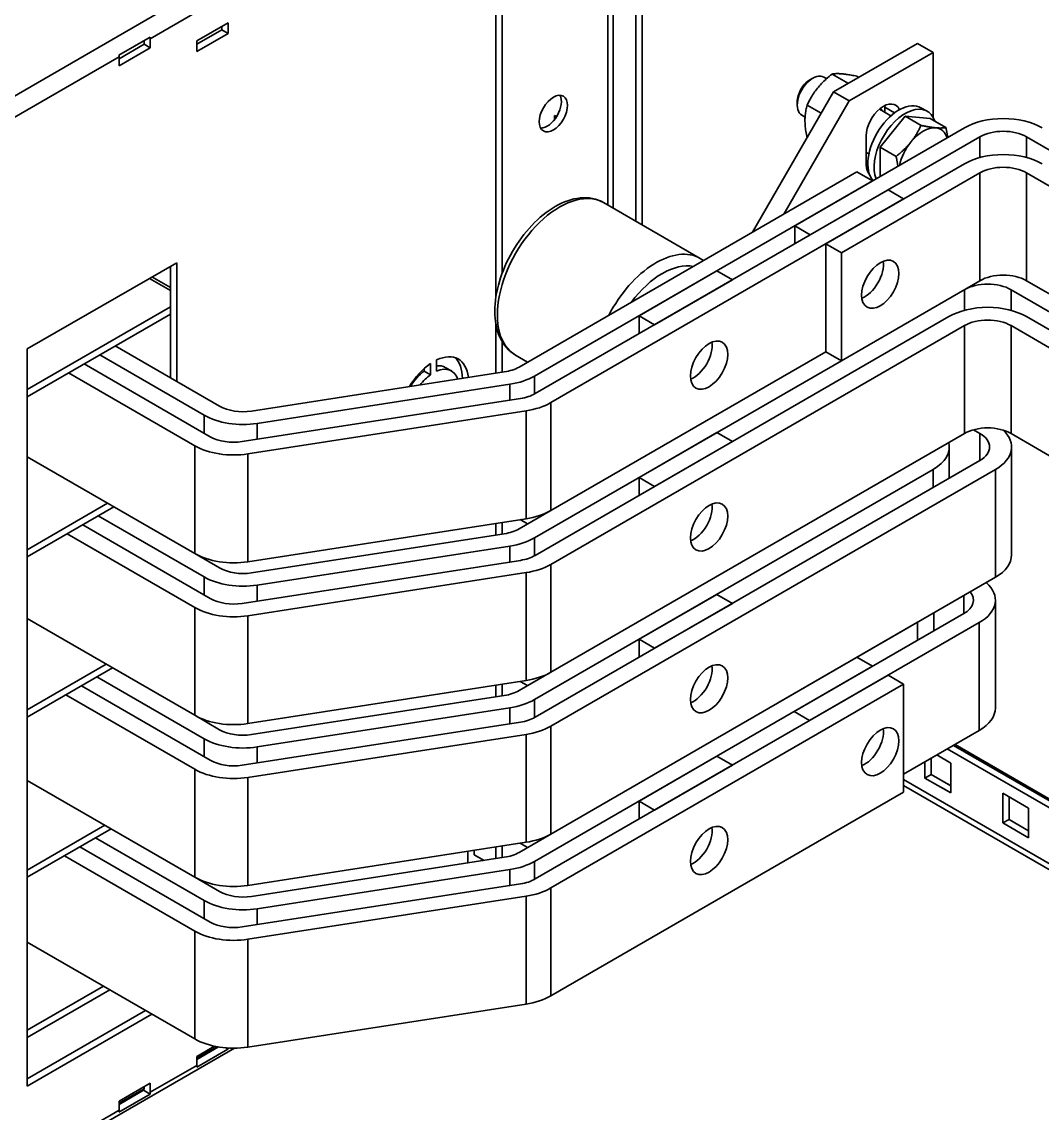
# Model space of a CAD drawing. Header units: millimetres. Extents: x -116965 to 323937, y 291661 to 566926.
# Drawn here: x -11875.3 to -11643.5, y 313817.4 to 314065.2 of the extents above; entities that cross this region are included whole.
import ezdxf

# ---------------------------------------------------------------- set-up
doc = ezdxf.new("R2010")
doc.units = ezdxf.units.MM
doc.layers.add('Visible Edges(Schneider)', color=7, linetype='Continuous', lineweight=35)
doc.layers.add('Visible Tangent Edges(Schneider)', color=7, linetype='Continuous', lineweight=35)

msp = doc.modelspace()

# ---------------------------------------------------------------- linework, layer by layer
at = {"layer": 'Visible Edges(Schneider)'}
for p, q in [((-11735.823215, 314019.958165), (-11735.823215, 314153.223249)), ((-11734.409001, 314152.406753), (-11734.409001, 314019.141668)), ((-11741.015603, 314022.955992), (-11741.015603, 314097.293234)), ((-11767.64302, 314002.595247), (-11767.64302, 314077.697316)), ((-11766.228806, 314008.060189), (-11766.228806, 314076.880819)), ((-11835.525271, 314060.959136), (-11828.454203, 314065.041619)), ((-11835.525271, 314060.142639), (-11829.868417, 314063.408626)), ((-11829.868417, 314063.408626), (-11829.868417, 314064.225122)), ((-11829.868417, 314063.408626), (-11828.454203, 314062.592129)), ((-11828.454203, 314065.041619), (-11828.454203, 314062.592129)), ((-11853.232611, 314057.71028), (-11846.161543, 314061.792763)), ((-11847.546086, 314060.142639), (-11847.546086, 314060.993396)), ((-11846.131873, 314061.367384), (-11846.131873, 314059.326143)), ((-11828.454203, 314062.592129), (-11835.525271, 314058.509646)), ((-11835.525271, 314058.509646), (-11835.525271, 314060.959136)), ((-11853.20294, 314056.876653), (-11847.546086, 314060.142639)), ((-11846.131873, 314059.326143), (-11853.20294, 314055.24366)), ((-11847.546086, 314060.142639), (-11846.131873, 314059.326143)), ((-11671.830051, 314060.346763), (-11690.921934, 314049.32406)), ((-11671.830051, 314060.346763), (-11668.294517, 314058.305522)), ((-11853.20294, 314055.24366), (-11853.20294, 314057.284901)), ((-11687.3864, 314047.282818), (-11668.294517, 314058.305522)), ((-11668.294517, 314058.305522), (-11668.294517, 314043.493375)), ((-11696.295703, 314052.083897), (-11695.644899, 314052.459557)), ((-11692.511952, 314052.341325), (-11693.145284, 314052.706979)), ((-11691.262281, 314053.388797), (-11687.571942, 314051.258178)), ((-11685.605427, 314052.883547), (-11685.181074, 314052.638547)), ((-11690.921934, 314049.32406), (-11709.30671, 314017.480693)), ((-11690.921934, 314049.32406), (-11687.3864, 314047.282818)), ((-11702.235643, 314021.563176), (-11687.3864, 314047.282818)), ((-11699.180888, 314047.086609), (-11699.180817, 314046.335167)), ((-11696.919135, 314046.351574), (-11693.708358, 314044.497831)), ((-11754.314057, 314043.996419), (-11753.827869, 314043.715719)), ((-11754.314057, 314043.019765), (-11754.314057, 314043.996419)), ((-11697.402441, 314043.617845), (-11698.145284, 314044.046725)), ((-11677.902819, 314043.906738), (-11680.512132, 314045.413225)), ((-11680.315332, 314036.765364), (-11674.658478, 314043.802587)), ((-11679.254672, 314044.687231), (-11679.254672, 314045.853949)), ((-11674.658478, 314043.802587), (-11671.062509, 314041.726453)), ((-11674.658478, 314043.802587), (-11669.001624, 314043.297337)), ((-11669.658478, 314044.920368), (-11671.072692, 314045.736865)), ((-11699.760769, 314018.909562), (-11661.223449, 314041.159094)), ((-11669.001624, 314043.297337), (-11665.405654, 314041.221203)), ((-11657.687915, 314039.117852), (-11696.225235, 314016.86832)), ((-11683.497313, 314032.790004), (-11683.497313, 314039.321976)), ((-11550.207685, 313983.187836), (-11647.081314, 314039.117852)), ((-11680.315332, 314036.765364), (-11676.719363, 314034.68923)), ((-11680.315332, 314030.13639), (-11680.315332, 314036.765364)), ((-11682.902819, 314035.246484), (-11683.497313, 314035.589715)), ((-11762.360124, 313986.85029), (-11685.618633, 314031.157011)), ((-11692.689701, 314014.827079), (-11661.223449, 314032.994128)), ((-11685.618633, 314031.157011), (-11682.083099, 314029.115769)), ((-11682.083099, 314029.115769), (-11758.82459, 313984.809049)), ((-11657.687915, 314030.952886), (-11689.154167, 314012.785838)), ((-11550.207685, 313975.022871), (-11647.081314, 314030.952886)), ((-11758.685889, 313980.806645), (-11678.547565, 314027.074528)), ((-11678.547565, 314027.074528), (-11675.012031, 314025.033286)), ((-11675.012031, 314025.033286), (-11755.150355, 313978.765403)), ((-11743.147331, 314024.186745), (-11721.227021, 314011.531048)), ((-11699.760769, 314018.909562), (-11699.760769, 314014.827079)), ((-11696.225235, 314016.86832), (-11699.760769, 314018.909562)), ((-11692.689701, 314014.827079), (-11692.689701, 313990.332182)), ((-11689.154167, 314012.785838), (-11692.689701, 314014.827079)), ((-11689.154167, 314012.785838), (-11689.154167, 313988.29094)), ((-11874.06259, 313990.944554), (-11840.121465, 314010.540472)), ((-11841.535678, 313984.412581), (-11841.535678, 314009.723975)), ((-11840.121465, 314010.540472), (-11840.121465, 313983.596085)), ((-11845.737005, 314007.298338), (-11841.535678, 314004.872701)), ((-11717.438438, 314008.703355), (-11735.116108, 313998.497147)), ((-11731.580574, 313996.455906), (-11713.902904, 314006.662113)), ((-11717.438438, 314008.703355), (-11713.902904, 314006.662113)), ((-11689.154167, 313988.29094), (-11657.687915, 314006.457989)), ((-11647.081314, 314006.457989), (-11550.207685, 313950.527973)), ((-11638.596032, 313997.476527), (-11650.616848, 314004.416748)), ((-11874.06259, 313981.742638), (-11841.535678, 314000.522059)), ((-11841.535678, 313998.889066), (-11874.06259, 313980.109644)), ((-11767.64302, 313985.432432), (-11767.64302, 313996.679863)), ((-11758.685889, 313944.064299), (-11664.758983, 313998.293023)), ((-11735.116108, 313998.497147), (-11731.580574, 313996.455906)), ((-11735.116108, 313998.497147), (-11735.116108, 313994.414664)), ((-11647.081314, 313998.293023), (-11635.060498, 313991.352802)), ((-11661.223449, 313996.251782), (-11755.150355, 313942.023057)), ((-11638.596032, 313989.311561), (-11650.616848, 313996.251782)), ((-11854.072682, 313991.650824), (-11830.375326, 313977.969149)), ((-11766.228806, 313985.651211), (-11766.228806, 313992.661148)), ((-11874.06259, 313823.562755), (-11874.06259, 313990.944554)), ((-11833.91086, 313975.927907), (-11857.608216, 313989.609582)), ((-11763.147331, 313989.545729), (-11760.419409, 313987.970763)), ((-11755.150355, 313954.270506), (-11692.689701, 313990.332182)), ((-11692.689701, 313990.332182), (-11689.154167, 313988.29094)), ((-11861.143749, 313987.568341), (-11832.496646, 313971.028928)), ((-11783.906476, 313985.913643), (-11783.906476, 313986.52945)), ((-11782.492262, 313987.642207), (-11782.492262, 313985.097146)), ((-11781.078049, 313985.913643), (-11781.078049, 313988.458704)), ((-11779.124369, 313986.775833), (-11777.710155, 313985.959336)), ((-11689.154167, 313988.29094), (-11758.82459, 313948.066703)), ((-11836.03218, 313968.987687), (-11864.679283, 313985.527099)), ((-11823.130882, 313976.84843), (-11765.722282, 313985.729571)), ((-11783.906476, 313985.913643), (-11782.492262, 313985.097146)), ((-11764.428187, 313982.941183), (-11821.836787, 313974.060042)), ((-11825.252203, 313969.908209), (-11762.048047, 313979.685926)), ((-11760.753952, 313976.897538), (-11823.958108, 313967.119821)), ((-11755.150355, 313917.52816), (-11661.223449, 313971.756884)), ((-11717.438438, 313971.961008), (-11735.116108, 313961.754801)), ((-11717.438438, 313971.961008), (-11713.902904, 313969.919767)), ((-11657.687915, 313971.756884), (-11659.152381, 313972.602394)), ((-11650.616848, 313971.756884), (-11638.596032, 313964.816663)), ((-11731.580574, 313959.71356), (-11713.902904, 313969.919767)), ((-11664.633352, 313961.62321), (-11664.633352, 313968.695022)), ((-11650.491216, 313944.200125), (-11650.491216, 313968.695022)), ((-11874.06259, 313966.449657), (-11836.03218, 313944.492789)), ((-11758.685889, 313907.321953), (-11657.687915, 313965.63316)), ((-11668.294517, 313963.591919), (-11758.82459, 313911.324357)), ((-11654.152381, 313963.591919), (-11755.150355, 313905.280711)), ((-11735.116108, 313961.754801), (-11731.580574, 313959.71356)), ((-11735.116108, 313961.754801), (-11735.116108, 313957.672318)), ((-11874.06259, 313945.367715), (-11855.805093, 313955.908686)), ((-11854.39088, 313955.092189), (-11874.06259, 313943.734722)), ((-11762.360124, 313950.107944), (-11755.150355, 313954.270506)), ((-11833.91086, 313939.185561), (-11857.926414, 313953.050948)), ((-11823.958108, 313942.624924), (-11760.753952, 313952.40264)), ((-11762.094126, 313952.195315), (-11760.419409, 313951.228417)), ((-11861.461948, 313951.009706), (-11832.496646, 313934.286582)), ((-11767.64302, 313948.690086), (-11767.64302, 313951.336898)), ((-11766.228806, 313948.908865), (-11766.228806, 313951.555678)), ((-11836.03218, 313932.24534), (-11864.997481, 313948.968465)), ((-11823.130882, 313940.106083), (-11765.722282, 313948.987225)), ((-11836.03218, 313944.492789), (-11830.375326, 313941.226803)), ((-11764.428187, 313946.198837), (-11821.836787, 313937.317696)), ((-11825.252203, 313933.165862), (-11762.048047, 313942.943579)), ((-11760.753952, 313940.155192), (-11823.958108, 313930.377475)), ((-11755.150355, 313880.785814), (-11654.152381, 313939.097021)), ((-11717.438438, 313935.218662), (-11735.116108, 313925.012455)), ((-11717.438438, 313935.218662), (-11713.902904, 313933.177421)), ((-11731.580574, 313922.971214), (-11713.902904, 313933.177421)), ((-11654.172176, 313909.415059), (-11654.172176, 313933.909956)), ((-11874.06259, 313929.70731), (-11836.03218, 313907.750443)), ((-11699.906194, 313908.598562), (-11661.368875, 313930.848094)), ((-11668.168886, 313926.922106), (-11668.168886, 313931.004589)), ((-11671.830051, 313928.890814), (-11703.296303, 313910.723765)), ((-11657.833341, 313928.806852), (-11696.37066, 313906.557321)), ((-11735.116108, 313925.012455), (-11731.580574, 313922.971214)), ((-11735.116108, 313925.012455), (-11735.116108, 313920.929972)), ((-11685.618633, 313920.929972), (-11682.083099, 313918.888731)), ((-11874.06259, 313908.992792), (-11856.123291, 313919.350051)), ((-11854.709078, 313918.533555), (-11874.06259, 313907.359799)), ((-11762.360124, 313913.365598), (-11755.150355, 313917.52816)), ((-11682.083099, 313918.888731), (-11758.82459, 313874.58201)), ((-11833.91086, 313902.443215), (-11858.244612, 313916.492313)), ((-11823.958108, 313905.882577), (-11760.753952, 313915.660294)), ((-11766.228806, 313912.166519), (-11766.228806, 313914.813331)), ((-11762.094126, 313915.452969), (-11760.419409, 313914.48607)), ((-11758.685889, 313870.579606), (-11678.547565, 313916.847489)), ((-11675.012031, 313914.806248), (-11755.150355, 313868.538365)), ((-11678.547565, 313916.847489), (-11675.012031, 313914.806248)), ((-11836.03218, 313895.502994), (-11865.315679, 313912.40983)), ((-11861.780146, 313914.451072), (-11832.496646, 313897.544236)), ((-11823.130882, 313903.363737), (-11765.722282, 313912.244879)), ((-11767.64302, 313911.94774), (-11767.64302, 313914.594552)), ((-11836.03218, 313907.750443), (-11830.375326, 313904.484457)), ((-11764.428187, 313909.456491), (-11821.836787, 313900.57535)), ((-11696.370661, 313906.555012), (-11699.906195, 313908.596254)), ((-11825.252203, 313896.423516), (-11762.048047, 313906.201233)), ((-11760.753952, 313903.412846), (-11823.958108, 313893.635129)), ((-11675.012031, 313894.393833), (-11657.833341, 313904.311955)), ((-11615.615062, 313871.531929), (-11665.112537, 313900.109309)), ((-11663.698323, 313900.925806), (-11614.200848, 313872.348426)), ((-11663.34477, 313901.12993), (-11601.472926, 313865.408205)), ((-11717.438438, 313898.476316), (-11735.116108, 313888.270109)), ((-11717.438438, 313898.476316), (-11713.902904, 313896.435075)), ((-11668.754136, 313898.006831), (-11668.754136, 313894.332596)), ((-11667.481344, 313898.741678), (-11664.299364, 313896.90456)), ((-11731.580574, 313886.228867), (-11713.902904, 313896.435075)), ((-11670.16835, 313893.516099), (-11670.16835, 313897.190334)), ((-11664.299364, 313896.90456), (-11664.299364, 313890.127639)), ((-11874.06259, 313892.964964), (-11836.03218, 313871.008097)), ((-11668.754136, 313894.332596), (-11670.16835, 313893.516099)), ((-11664.299364, 313890.127639), (-11670.16835, 313893.516099)), ((-11668.754136, 313894.332596), (-11664.299364, 313891.760632)), ((-11664.299364, 313892.413829), (-11664.299364, 313890.127639)), ((-11755.150355, 313844.043468), (-11675.012031, 313890.31135)), ((-11675.012031, 313891.816273), (-11614.786635, 313857.045124)), ((-11664.299364, 313890.127639), (-11666.279263, 313891.270734)), ((-11664.865049, 313892.08723), (-11664.299364, 313891.760632)), ((-11652.49068, 313890.086814), (-11646.621694, 313886.698353)), ((-11652.49068, 313883.309892), (-11652.49068, 313890.086814)), ((-11735.116108, 313888.270109), (-11731.580574, 313886.228867)), ((-11735.116108, 313888.270109), (-11735.116108, 313884.187626)), ((-11651.076467, 313889.270317), (-11651.076467, 313884.126389)), ((-11646.621694, 313886.698353), (-11646.621694, 313879.921431)), ((-11874.06259, 313872.617869), (-11856.441489, 313882.791417)), ((-11651.076467, 313884.126389), (-11652.49068, 313883.309892)), ((-11646.621694, 313879.921431), (-11652.49068, 313883.309892)), ((-11651.076467, 313884.126389), (-11646.621694, 313881.554425)), ((-11855.027276, 313881.97492), (-11874.06259, 313870.984876)), ((-11833.91086, 313865.700869), (-11858.56281, 313879.933679)), ((-11762.360124, 313876.623252), (-11755.150355, 313880.785814)), ((-11862.098344, 313877.892437), (-11832.496646, 313860.80189)), ((-11823.958108, 313869.140231), (-11760.753952, 313878.917948)), ((-11767.64302, 313875.205393), (-11767.64302, 313877.852206)), ((-11766.228806, 313875.424173), (-11766.228806, 313878.070985)), ((-11760.419409, 313877.743724), (-11762.094126, 313878.710623)), ((-11836.03218, 313858.760648), (-11865.633878, 313875.851196)), ((-11823.130882, 313866.621391), (-11765.722282, 313875.502533)), ((-11774.006981, 313876.839157), (-11773.939453, 313876.878144)), ((-11774.006981, 313874.220885), (-11774.006981, 313876.839157)), ((-11772.592767, 313877.086477), (-11772.592767, 313876.10431)), ((-11772.592767, 313876.10431), (-11770.31882, 313874.791446)), ((-11764.428187, 313872.714145), (-11821.836787, 313863.833003)), ((-11836.03218, 313871.008097), (-11830.375326, 313867.74211)), ((-11825.252203, 313859.68117), (-11762.048047, 313869.458887)), ((-11760.753952, 313866.670499), (-11823.958108, 313856.892783)), ((-11874.06259, 313856.222618), (-11836.03218, 313834.265751)), ((-11874.06259, 313836.242947), (-11856.759687, 313846.232782)), ((-11855.345474, 313845.416286), (-11874.06259, 313834.609954)), ((-11874.06259, 313825.195748), (-11847.192533, 313840.709183)), ((-11823.958108, 313832.397885), (-11760.753952, 313842.175602)), ((-11845.778319, 313839.892687), (-11874.06259, 313823.562755)), ((-11971.825307, 313748.550136), (-11827.021491, 313832.152658)), ((-11828.483873, 313831.948975), (-11835.554941, 313827.866492)), ((-11835.525271, 313830.298852), (-11831.536709, 313832.601649)), ((-11835.525271, 313829.591745), (-11830.61375, 313832.427413)), ((-11828.961113, 313832.224509), (-11828.483873, 313831.948975)), ((-11835.525271, 313828.25761), (-11835.525271, 313830.298852)), ((-11853.20294, 313820.092644), (-11846.131873, 313824.175127)), ((-11847.546086, 313822.950382), (-11847.546086, 313823.358631)), ((-11846.131873, 313824.175127), (-11846.131873, 313822.133886)), ((-11846.161543, 313821.742768), (-11853.232611, 313817.660285)), ((-11853.20294, 313819.385538), (-11847.64082, 313822.596829)), ((-11847.64082, 313822.596829), (-11846.161543, 313821.742768)), ((-11853.20294, 313818.051403), (-11853.20294, 313820.092644))]:
    msp.add_line(p, q, dxfattribs=at)
at = {"layer": 'Visible Edges(Schneider)', "flags": 128}
for points in [[(-11685.605427, 314052.883547), (-11685.958651, 314052.957008), (-11686.293736, 314053.024321), (-11686.612321, 314053.085897), (-11686.915873, 314053.142095), (-11687.205717, 314053.193226), (-11687.483048, 314053.239564), (-11687.748952, 314053.281341), (-11688.004421, 314053.318761), (-11688.250364, 314053.351993), (-11688.487617, 314053.381182), (-11688.716957, 314053.406447), (-11688.939104, 314053.427878), (-11689.154734, 314053.445547), (-11689.364484, 314053.459501), (-11689.568958, 314053.469765), (-11689.768732, 314053.476343), (-11689.964362, 314053.479214), (-11690.156387, 314053.478337), (-11690.345335, 314053.473646), (-11690.531728, 314053.46505), (-11690.716087, 314053.452431), (-11690.898938, 314053.435641), (-11691.080819, 314053.414502), (-11691.262281, 314053.388797)], [(-11691.262281, 314053.388797), (-11691.615505, 314053.1058), (-11691.95059, 314052.82847), (-11692.269175, 314052.555755), (-11692.572728, 314052.286678), (-11692.862571, 314052.020319), (-11693.139902, 314051.755804), (-11693.405806, 314051.492295), (-11693.661275, 314051.228982), (-11693.907218, 314050.96507), (-11694.144472, 314050.699774), (-11694.373811, 314050.432312), (-11694.595958, 314050.161892), (-11694.811588, 314049.887709), (-11695.021339, 314049.608936), (-11695.225812, 314049.324716), (-11695.425587, 314049.034149), (-11695.621217, 314048.736287), (-11695.813242, 314048.430124), (-11696.002189, 314048.114581), (-11696.188582, 314047.788494), (-11696.372941, 314047.450601), (-11696.555792, 314047.09952), (-11696.737673, 314046.733737), (-11696.919136, 314046.351574)], [(-11696.919136, 314046.351574), (-11697.004257, 314046.047536), (-11697.080268, 314045.749846), (-11697.147697, 314045.457387), (-11697.206998, 314045.169119), (-11697.25856, 314044.884065), (-11697.302715, 314044.6013), (-11697.339738, 314044.319938), (-11697.369859, 314044.039123), (-11697.39326, 314043.758019), (-11697.410081, 314043.475801), (-11697.420422, 314043.19165), (-11697.424344, 314042.90474), (-11697.421871, 314042.614234), (-11697.412987, 314042.319272), (-11697.397641, 314042.018968), (-11697.375741, 314041.712396), (-11697.347157, 314041.398581), (-11697.311714, 314041.076492), (-11697.269197, 314040.745026), (-11697.219339, 314040.402999), (-11697.161822, 314040.049128), (-11697.096272, 314039.682015), (-11697.022248, 314039.300129), (-11696.939239, 314038.901781)], [(-11673.385686, 314037.916135), (-11673.273183, 314038.057684), (-11673.162686, 314038.199905), (-11673.054092, 314038.342904), (-11672.947303, 314038.486787), (-11672.842222, 314038.631661), (-11672.738758, 314038.777633), (-11672.636821, 314038.924811), (-11672.536327, 314039.073305), (-11672.437192, 314039.223225), (-11672.339335, 314039.374683), (-11672.242679, 314039.527795), (-11672.147146, 314039.682677), (-11672.052662, 314039.839448), (-11671.959154, 314039.998232), (-11671.86655, 314040.159153), (-11671.774781, 314040.322341), (-11671.683777, 314040.48793), (-11671.59347, 314040.656056), (-11671.503792, 314040.826863), (-11671.414677, 314041.000497), (-11671.326057, 314041.17711), (-11671.237866, 314041.356863), (-11671.150039, 314041.539919), (-11671.062508, 314041.726452)], [(-11671.062508, 314041.726452), (-11670.88972, 314041.690215), (-11670.720856, 314041.655359), (-11670.555754, 314041.621845), (-11670.394256, 314041.589637), (-11670.236211, 314041.558701), (-11670.081477, 314041.529006), (-11669.929916, 314041.500522), (-11669.781397, 314041.473222), (-11669.635794, 314041.447081), (-11669.492985, 314041.422075), (-11669.352855, 314041.398182), (-11669.215292, 314041.375383), (-11669.080187, 314041.35366), (-11668.947438, 314041.332996), (-11668.816943, 314041.313377), (-11668.688606, 314041.294788), (-11668.562331, 314041.277219), (-11668.43803, 314041.26066), (-11668.315612, 314041.2451), (-11668.194991, 314041.230535), (-11668.076084, 314041.216958), (-11667.958808, 314041.204365), (-11667.843084, 314041.192753), (-11667.728832, 314041.182121)], [(-11667.728832, 314041.182121), (-11667.616329, 314041.1725), (-11667.505832, 314041.163906), (-11667.397238, 314041.156326), (-11667.290449, 314041.149744), (-11667.185368, 314041.144151), (-11667.081903, 314041.139536), (-11666.979967, 314041.135888), (-11666.879473, 314041.133203), (-11666.780338, 314041.131474), (-11666.682481, 314041.130698), (-11666.585825, 314041.130873), (-11666.490292, 314041.131996), (-11666.395807, 314041.13407), (-11666.3023, 314041.137094), (-11666.209696, 314041.141074), (-11666.117927, 314041.146014), (-11666.026923, 314041.151921), (-11665.936615, 314041.158802), (-11665.846937, 314041.166666), (-11665.757822, 314041.175527), (-11665.669203, 314041.185395), (-11665.581012, 314041.196286), (-11665.493185, 314041.208216), (-11665.405654, 314041.221203)], [(-11665.405654, 314041.221203), (-11665.383253, 314041.117848), (-11665.361428, 314041.015498), (-11665.340171, 314040.914126), (-11665.319476, 314040.813708), (-11665.299337, 314040.714218), (-11665.279745, 314040.615631), (-11665.260695, 314040.517923), (-11665.242182, 314040.42107), (-11665.2242, 314040.325049), (-11665.206743, 314040.229838), (-11665.189806, 314040.135414), (-11665.173384, 314040.041755), (-11665.157473, 314039.948839), (-11665.142068, 314039.856646), (-11665.127165, 314039.765154), (-11665.112759, 314039.674344), (-11665.098847, 314039.584194), (-11665.085425, 314039.494686), (-11665.07249, 314039.405799), (-11665.060039, 314039.317516), (-11665.048069, 314039.229815), (-11665.036577, 314039.14268), (-11665.02556, 314039.056092), (-11665.015016, 314038.970031)], [(-11676.719363, 314034.68923), (-11676.546574, 314034.826539), (-11676.37771, 314034.96281), (-11676.212608, 314035.098157), (-11676.05111, 314035.232695), (-11675.893065, 314035.366532), (-11675.738331, 314035.499778), (-11675.58677, 314035.63254), (-11675.438252, 314035.764922), (-11675.292648, 314035.89703), (-11675.149839, 314036.028965), (-11675.00971, 314036.160831), (-11674.872146, 314036.292731), (-11674.737041, 314036.424766), (-11674.604292, 314036.557039), (-11674.473797, 314036.689653), (-11674.34546, 314036.822713), (-11674.219186, 314036.956323), (-11674.094884, 314037.090589), (-11673.972466, 314037.225618), (-11673.851845, 314037.36152), (-11673.732938, 314037.498408), (-11673.615663, 314037.636394), (-11673.499938, 314037.775596), (-11673.385686, 314037.916135)], [(-11676.328725, 314032.438059), (-11676.339269, 314032.524119), (-11676.350286, 314032.610707), (-11676.361778, 314032.697843), (-11676.373748, 314032.785543), (-11676.386199, 314032.873827), (-11676.399134, 314032.962713), (-11676.412556, 314033.052221), (-11676.426467, 314033.142371), (-11676.440873, 314033.233181), (-11676.455777, 314033.324673), (-11676.471182, 314033.416866), (-11676.487093, 314033.509782), (-11676.503515, 314033.603441), (-11676.520452, 314033.697865), (-11676.537909, 314033.793076), (-11676.555891, 314033.889097), (-11676.574404, 314033.98595), (-11676.593454, 314034.083658), (-11676.613045, 314034.182245), (-11676.633185, 314034.281735), (-11676.65388, 314034.382154), (-11676.675137, 314034.483525), (-11676.696962, 314034.585875), (-11676.719363, 314034.68923)], [(-11763.14733, 313989.545729), (-11763.720811, 313989.910682), (-11764.26186, 313990.323319), (-11764.76854, 313990.780565), (-11765.23891, 313991.279347), (-11765.671032, 313991.816589), (-11766.063155, 313992.389118), (-11766.415338, 313992.993601), (-11766.728135, 313993.627693), (-11767.002022, 313994.289181), (-11767.23748, 313994.975848), (-11767.434989, 313995.685479), (-11767.595086, 313996.415964), (-11767.718582, 313997.165901), (-11767.80608, 313997.933844), (-11767.858144, 313998.718294), (-11767.875341, 313999.51776), (-11767.858234, 314000.330745), (-11767.807389, 314001.155756), (-11767.723313, 314001.991323), (-11767.606485, 314002.835896), (-11767.457497, 314003.687824), (-11767.276941, 314004.545449), (-11767.065409, 314005.407119), (-11766.823491, 314006.271175), (-11766.551779, 314007.135966), (-11766.250891, 314007.999764), (-11765.921619, 314008.860775), (-11765.564817, 314009.717238), (-11765.181337, 314010.567391), (-11764.772035, 314011.409474), (-11764.337765, 314012.241728), (-11763.87938, 314013.062388), (-11763.397836, 314013.869667), (-11762.894218, 314014.661887), (-11762.369616, 314015.437415), (-11761.825117, 314016.194618), (-11761.261813, 314016.931865), (-11760.68079, 314017.647521), (-11760.083149, 314018.339955), (-11759.470077, 314019.007629), (-11758.842734, 314019.649172), (-11758.202264, 314020.263228), (-11757.549809, 314020.848438), (-11756.886509, 314021.403446), (-11756.213509, 314021.926897), (-11755.531946, 314022.417466), (-11754.842903, 314022.874009), (-11754.147395, 314023.295309), (-11753.446436, 314023.680136), (-11752.741043, 314024.027262), (-11752.032229, 314024.335454), (-11751.321008, 314024.603485), (-11750.60821, 314024.830098), (-11749.894681, 314025.013856), (-11749.182106, 314025.153252), (-11748.472211, 314025.246777), (-11747.766721, 314025.292924), (-11747.067364, 314025.290185), (-11746.375866, 314025.237051), (-11745.694674, 314025.131776), (-11745.027534, 314024.973821), (-11744.378136, 314024.763473), (-11743.750172, 314024.501019), (-11743.147331, 314024.186745)], [(-11721.227021, 314011.531048), (-11720.841854, 314011.293906), (-11720.470462, 314011.035298)]]:
    msp.add_lwpolyline(points, dxfattribs=at)
at = {"layer": 'Visible Edges(Schneider)'}
for centre, major_axis, start_param, end_param in [((-11848.253193, 314062.592129), (1.5, -2.598076), 0.7853981634, 0.9528462426), ((-11855.324261, 314058.509646), (-1.5, 2.598076), 3.926990817, 4.0944388962), ((-11695.645284, 314048.376852), (-2.5, -4.330127), 3.1415926536, 6.2831853072), ((-11696.296016, 314048.752553), (-2.039912, -3.533232), 3.9268821597, 5.4978958011), ((-11755.975758, 314045.241577), (-2.275, -3.940416), 0.3160516109, 2.8255410427), ((-11676.072692, 314037.076611), (5, 8.660254), 0, 2.9385587281), ((-11679.608226, 314041.567342), (2.75, 4.76314), 5.8698061676, 8.6393797974), ((-11683.143759, 314043.608583), (2.75, 4.76314), 5.4977871438, 5.5850056489), ((-11674.658478, 314036.260114), (5, 8.660254), 5.8147682352, 8.996950901), ((-11683.143759, 314041.159094), (2.625, 4.546633), 5.9733406674, 6.2040542458), ((-11670.557259, 314033.892274), (4, 6.928203), 0.2617993878, 1.308996939), ((-11670.557259, 314033.892274), (4, 6.928203), 5.7894027542, 6.544984695), ((-11652.384614, 314036.05599), (12.5, 0), 0.7853981634, 2.3561944902), ((-11652.384614, 314036.05599), (-7.5, 0), 3.926990817, 5.4977871438), ((-11670.557259, 314033.892274), (-4, -6.928203), 4.4505895926, 5.2061715334), ((-11652.384614, 314027.891024), (12.5, 0), 0.7853981634, 2.3561944902), ((-11683.143759, 314041.159094), (-5, -8.660254), 0.7353773066, 0.7853981634), ((-11679.608226, 314035.035369), (-2.75, -4.76314), 5.4977871438, 6.1182036804), ((-11683.143759, 314037.076611), (2.75, 4.76314), 3.8397723119, 3.929264839), ((-11652.384614, 314027.891024), (-7.5, 0), 3.926990817, 5.4977871438), ((-11683.850866, 314007.682734), (-3, -5.196152), 0.6301372461, 2.5114554075), ((-11683.850866, 314007.682734), (3, 5.196152), 3.7717298997, 5.6530480611), ((-11652.384614, 314003.396127), (7.5, 0), 0.7853981634, 2.3561944902), ((-11655.920148, 314001.354885), (7.5, 0), 0.7853981634, 2.3561944902), ((-11655.920148, 313993.18992), (12.5, 0), 0.7853981634, 2.3561944902), ((-11655.920148, 313993.18992), (7.5, 0), 0.7853981634, 2.3561944902), ((-11722.741739, 313989.311561), (-3, -5.196152), 0.6301372461, 2.5114554075), ((-11722.741739, 313989.311561), (3, 5.196152), 3.7717298997, 5.6530480611), ((-11781.785155, 313978.901229), (5.625, 9.742786), 5.6070100778, 6.9795771082), ((-11783.199369, 313979.717726), (5.625, 9.742786), 5.4919116235, 6.1571439758), ((-11781.785155, 313978.901229), (5.625, 9.742786), 0.8744045258, 1.5452127344), ((-11783.199369, 313979.717726), (4.075, 7.058107), 0, 0.4084354314), ((-11781.785155, 313978.901229), (4.075, 7.058107), 5.8066818486, 6.9455741033), ((-11767.663425, 313989.912153), (7.5, 0), 4.9741883682, 5.4977871438), ((-11783.199369, 313979.717726), (4.075, 7.058107), 0.9084075307, 1.519599881), ((-11781.785155, 313978.901229), (-4.075, -7.058107), 4.0500001842, 4.4871336173), ((-11767.663425, 313989.912153), (-12.5, 0), 1.8325957146, 2.3561944902), ((-11763.98919, 313983.868507), (7.5, 0), 4.9741883682, 5.4977871438), ((-11825.072025, 313981.031011), (7.5, 0), 3.926990817, 4.9741883682), ((-11763.98919, 313983.868507), (-12.5, 0), 1.8325957146, 2.3561944902), ((-11825.072025, 313981.031011), (-12.5, 0), 0.7853981634, 1.8325957146), ((-11655.920148, 313968.695022), (7.5, 0), 0.7853981634, 2.3561944902), ((-11662.991216, 313968.695022), (7.5, 0), 5.4977871438, 7.0685834706), ((-11662.991216, 313968.695022), (12.5, 0), 5.4977871438, 6.8407841339), ((-11827.193346, 313974.09079), (7.5, 0), 3.926990817, 4.9741883682), ((-11677.133352, 313968.695022), (12.5, 0), 5.4977871438, 6.4250823618), ((-11827.193346, 313974.09079), (-12.5, 0), 0.7853981634, 1.8325957146), ((-11763.98919, 313959.37361), (12.5, 0), 4.9741883682, 5.4977871438), ((-11722.741739, 313952.569215), (-3, -5.196152), 0.6301372461, 2.5114554075), ((-11722.741739, 313952.569215), (3, 5.196152), 3.7717298997, 5.6530480611), ((-11767.663425, 313953.169806), (7.5, 0), 4.9741883682, 5.4977871438), ((-11767.663425, 313953.169806), (12.5, 0), 4.9741883682, 5.4977871438), ((-11827.193346, 313949.595893), (12.5, 0), 3.926990817, 4.9741883682), ((-11763.98919, 313947.126161), (7.5, 0), 4.9741883682, 5.4977871438), ((-11763.98919, 313947.126161), (12.5, 0), 4.9741883682, 5.4977871438), ((-11662.991216, 313944.200125), (12.5, 0), 5.4977871438, 6.2831853072), ((-11825.072025, 313944.288665), (7.5, 0), 3.926990817, 4.9741883682), ((-11825.072025, 313944.288665), (12.5, 0), 3.926990817, 4.9741883682), ((-11666.672176, 313933.909956), (12.5, 0), 5.4977871438, 6.8672255498), ((-11666.672176, 313933.909956), (7.5, 0), 5.4977871438, 6.7287465611), ((-11827.193346, 313937.348444), (12.5, 0), 3.926990817, 4.9741883682), ((-11827.193346, 313937.348444), (7.5, 0), 3.926990817, 4.9741883682), ((-11763.98919, 313922.631263), (12.5, 0), 4.9741883682, 5.4977871438), ((-11722.741739, 313915.826869), (-3, -5.196152), 0.6301372461, 2.5114554075), ((-11722.741739, 313915.826869), (3, 5.196152), 3.7717298997, 5.6530480611), ((-11767.663425, 313916.42746), (7.5, 0), 4.9741883682, 5.4977871438), ((-11767.663425, 313916.42746), (12.5, 0), 4.9741883682, 5.4977871438), ((-11827.193346, 313912.853547), (12.5, 0), 3.926990817, 4.9741883682), ((-11763.98919, 313910.383815), (7.5, 0), 4.9741883682, 5.4977871438), ((-11666.672176, 313909.415059), (12.5, 0), 5.4977871438, 6.2831853072), ((-11763.98919, 313910.383815), (12.5, 0), 4.9741883682, 5.4977871438), ((-11683.850866, 313901.538179), (-3, -5.196152), 0.6301372461, 2.5114554076), ((-11683.850866, 313901.538179), (3, 5.196152), 3.7717298997, 5.6530480611), ((-11825.072025, 313907.546319), (12.5, 0), 3.926990817, 4.9741883682), ((-11825.072025, 313907.546319), (7.5, 0), 3.926990817, 4.9741883682), ((-11827.193346, 313900.606098), (7.5, 0), 3.926990817, 4.9741883682), ((-11827.193346, 313900.606098), (12.5, 0), 3.926990817, 4.9741883682), ((-11763.98919, 313885.888917), (12.5, 0), 4.9741883682, 5.4977871438), ((-11722.741739, 313879.084522), (-3, -5.196152), 0.6301372461, 2.5114554075), ((-11722.741739, 313879.084522), (3, 5.196152), 3.7717298997, 5.6530480611), ((-11767.663425, 313879.685114), (7.5, 0), 4.9741883682, 5.4977871438), ((-11767.663425, 313879.685114), (-12.5, 0), 1.8325957146, 2.3561944902), ((-11827.193346, 313876.1112), (12.5, 0), 3.926990817, 4.9741883682), ((-11763.98919, 313873.641469), (7.5, 0), 4.9741883682, 5.4977871438), ((-11825.072025, 313870.803973), (7.5, 0), 3.926990817, 4.9741883682), ((-11763.98919, 313873.641469), (-12.5, 0), 1.8325957146, 2.3561944902), ((-11825.072025, 313870.803973), (-12.5, 0), 0.7853981634, 1.8325957146), ((-11827.193346, 313863.863752), (7.5, 0), 3.926990817, 4.9741883682), ((-11827.193346, 313863.863752), (-12.5, 0), 0.7853981634, 1.8325957146), ((-11763.98919, 313849.146571), (12.5, 0), 4.9741883682, 5.4977871438), ((-11827.193346, 313839.368854), (12.5, 0), 3.926990817, 4.9741883682), ((-11830.575523, 313833.564838), (1.5, -2.598076), 0.6179500842, 0.7227027103), ((-11837.646591, 313829.482355), (-1.5, 2.598076), 3.7595427378, 3.926990817), ((-11848.253193, 313823.358631), (0.5, -0.866025), 0.2617993878, 0.7853981634), ((-11848.253193, 313823.358631), (1.5, -2.598076), 0.6179500842, 0.7853981634), ((-11855.324261, 313819.276148), (-1.5, 2.598076), 3.7595427378, 3.926990817)]:
    msp.add_ellipse(centre, major_axis=major_axis, ratio=0.5773502692, start_param=start_param, end_param=end_param, dxfattribs=at)
for centre, major_axis in [((-11754.561544, 314044.42508), (2.275, 3.940416)), ((-11680.315332, 314005.641492), (3, 5.196152)), ((-11719.206205, 313987.270319), (3, 5.196152)), ((-11719.206205, 313950.527973), (3, 5.196152)), ((-11719.206205, 313913.785627), (3, 5.196152)), ((-11680.315332, 313899.496938), (-3, -5.196152)), ((-11719.206205, 313877.043281), (3, 5.196152))]:
    msp.add_ellipse(centre, major_axis=major_axis, ratio=0.5773502692, dxfattribs=at)
at = {"layer": 'Visible Tangent Edges(Schneider)'}
for p, q in [((-12188.371555, 313868.674191), (-11762.693272, 314114.439662)), ((-11742.187176, 314023.6324), (-11742.187176, 314095.66024)), ((-11835.525271, 314067.491108), (-11846.131873, 314061.367384)), ((-11853.20294, 314057.284901), (-11969.875559, 313989.923933)), ((-11677.06358, 314044.588921), (-11679.254672, 314045.853949)), ((-11657.687915, 314039.117852), (-11657.687915, 314034.426186)), ((-11647.081314, 314039.117852), (-11647.081314, 314034.426186)), ((-11657.687915, 314030.952886), (-11657.687915, 314006.457989)), ((-11647.081314, 314030.952886), (-11647.081314, 314006.457989)), ((-11846.322791, 314006.960134), (-11841.535678, 314004.196293)), ((-11661.223449, 313999.725081), (-11661.223449, 314004.416748)), ((-11650.616848, 314004.416748), (-11650.616848, 313999.725081)), ((-11661.223449, 313971.756884), (-11661.223449, 313996.251782)), ((-11650.616848, 313996.251782), (-11650.616848, 313971.756884)), ((-11758.82459, 313984.809049), (-11758.82459, 313980.728608)), ((-11764.428187, 313982.941183), (-11764.428187, 313979.317717)), ((-11760.753952, 313976.897538), (-11760.753952, 313952.40264)), ((-11755.150355, 313978.765403), (-11755.150355, 313954.270506)), ((-11833.91086, 313975.927907), (-11833.91086, 313971.845425)), ((-11821.836787, 313974.060042), (-11821.836787, 313970.436575)), ((-11657.687915, 313965.63316), (-11657.687915, 313971.756884)), ((-11836.03218, 313968.987687), (-11836.03218, 313944.492789)), ((-11823.958108, 313967.119821), (-11823.958108, 313942.624924)), ((-11668.294517, 313959.509436), (-11668.294517, 313963.591919)), ((-11654.152381, 313939.097021), (-11654.152381, 313963.591919)), ((-11758.82459, 313948.066703), (-11758.82459, 313943.986261)), ((-11764.428187, 313942.575371), (-11764.428187, 313946.198837)), ((-11755.150355, 313942.023057), (-11755.150355, 313917.52816)), ((-11760.753952, 313915.660294), (-11760.753952, 313940.155192)), ((-11833.91086, 313935.103078), (-11833.91086, 313939.185561)), ((-11821.836787, 313937.317696), (-11821.836787, 313933.694229)), ((-11661.368875, 313930.848094), (-11661.368875, 313934.930577)), ((-11836.03218, 313907.750443), (-11836.03218, 313932.24534)), ((-11823.958108, 313930.377475), (-11823.958108, 313905.882577)), ((-11671.830051, 313924.808331), (-11671.830051, 313928.890814)), ((-11657.833341, 313904.311955), (-11657.833341, 313928.806852)), ((-11675.012031, 313890.31135), (-11675.012031, 313914.806248)), ((-11758.82459, 313911.324357), (-11758.82459, 313907.243915)), ((-11764.428187, 313905.833024), (-11764.428187, 313909.456491)), ((-11755.150355, 313905.280711), (-11755.150355, 313880.785814)), ((-11833.91086, 313898.360732), (-11833.91086, 313902.443215)), ((-11760.753952, 313878.917948), (-11760.753952, 313903.412846)), ((-11821.836787, 313900.57535), (-11821.836787, 313896.951883)), ((-11836.03218, 313871.008097), (-11836.03218, 313895.502994)), ((-11823.958108, 313893.635129), (-11823.958108, 313869.140231)), ((-11675.012031, 313893.169088), (-11615.615062, 313858.876232)), ((-11764.428187, 313872.714145), (-11764.428187, 313869.090678)), ((-11758.82459, 313874.58201), (-11758.82459, 313870.501569)), ((-11755.150355, 313868.538365), (-11755.150355, 313844.043468)), ((-11833.91086, 313865.700869), (-11833.91086, 313861.618386)), ((-11760.753952, 313866.670499), (-11760.753952, 313842.175602)), ((-11821.836787, 313863.833003), (-11821.836787, 313860.209537)), ((-11836.03218, 313858.760648), (-11836.03218, 313834.265751)), ((-11823.958108, 313856.892783), (-11823.958108, 313832.397885)), ((-11835.525271, 313829.890603), (-11831.01116, 313832.496827)), ((-11846.131873, 313822.133886), (-11835.525271, 313828.25761)), ((-11853.20294, 313819.684396), (-11847.546086, 313822.950382)), ((-11969.875559, 313750.690435), (-11853.20294, 313818.051403))]:
    msp.add_line(p, q, dxfattribs=at)
for centre, major_axis, start_param, end_param in [((-11753.147331, 314006.866237), (-10, -17.320508), 3.1415926536, 6.2831853072), ((-11731.227021, 313994.21054), (10, 17.320508), 0, 1.6486100535), ((-11729.812807, 313993.394044), (9, 15.588457), 0.1997126199, 1.3710837069)]:
    msp.add_ellipse(centre, major_axis=major_axis, ratio=0.5773502692, start_param=start_param, end_param=end_param, dxfattribs=at)

doc.saveas('drawing.dxf')
